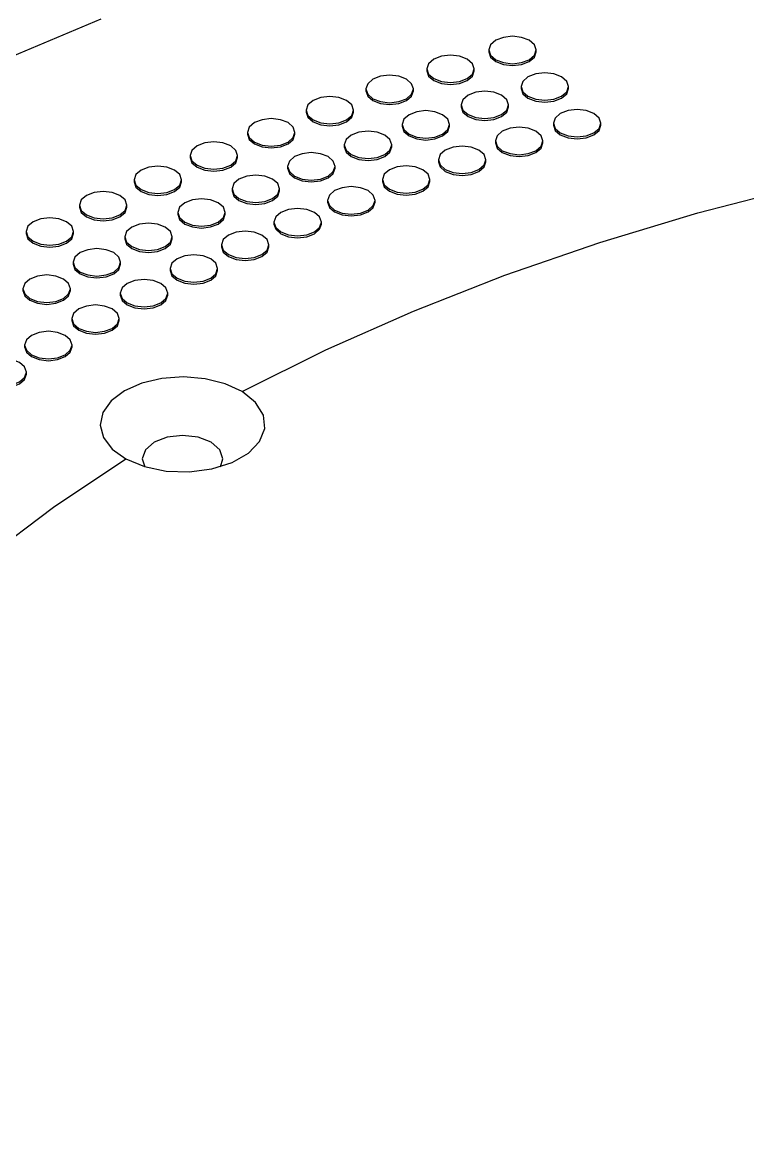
# Model space of a CAD drawing. Header units: millimetres. Extents: x 0 to 841, y 0 to 594.
# Drawn here: x 103.27 to 133.83, y 102.04 to 149.15 of the extents above; entities that cross this region are included whole.
import ezdxf

# ---------------------------------------------------------------- set-up
doc = ezdxf.new("R2010")
doc.units = ezdxf.units.MM

msp = doc.modelspace()

# ---------------------------------------------------------------- linework, layer by layer
at = {"color": 7, "linetype": 'Continuous', "lineweight": 25}
for p, q in [((122.91945, 147.98396), (122.91945, 147.9023)), ((124.91945, 147.9023), (124.91945, 147.98396)), ((120.30971, 147.18627), (120.30971, 147.10461)), ((122.30971, 147.10461), (122.30971, 147.18627)), ((117.74466, 146.34165), (117.74466, 146.26)), ((119.74466, 146.26), (119.74466, 146.34165)), ((124.28142, 146.44085), (124.28142, 146.3592)), ((126.28142, 146.3592), (126.28142, 146.44085)), ((121.75497, 145.66862), (121.75497, 145.58697)), ((123.75497, 145.58697), (123.75497, 145.66862)), ((115.22684, 145.45094), (115.22684, 145.36929)), ((117.22684, 145.36929), (117.22684, 145.45094)), ((119.27179, 144.85096), (119.27179, 144.76931)), ((121.27179, 144.76931), (121.27179, 144.85096)), ((125.64339, 144.89775), (125.64339, 144.8161)), ((127.64339, 144.8161), (127.64339, 144.89775)), ((112.75872, 144.51501), (112.75872, 144.43336)), ((114.75872, 144.43336), (114.75872, 144.51501)), ((123.20023, 144.15098), (123.20023, 144.06933)), ((125.20023, 144.06933), (125.20023, 144.15098)), ((116.83432, 143.98868), (116.83432, 143.90702)), ((118.83432, 143.90702), (118.83432, 143.98868)), ((110.34274, 143.53479), (110.34274, 143.45314)), ((112.34274, 143.45314), (112.34274, 143.53479)), ((120.79891, 143.36028), (120.79891, 143.27862)), ((122.79891, 143.27862), (122.79891, 143.36028)), ((114.44497, 143.08262), (114.44497, 143.00097)), ((116.44497, 143.00097), (116.44497, 143.08262)), ((107.98129, 142.51124), (107.98129, 142.42959)), ((109.98129, 142.42959), (109.98129, 142.51124)), ((118.4418, 142.52642), (118.4418, 142.44476)), ((120.4418, 142.44476), (120.4418, 142.52642)), ((112.1061, 142.13368), (112.1061, 142.05203)), ((114.1061, 142.05203), (114.1061, 142.13368)), ((105.6767, 141.44538), (105.6767, 141.36373)), ((107.6767, 141.36373), (107.6767, 141.44538)), ((116.13122, 141.65023), (116.13122, 141.56858)), ((118.13122, 141.56858), (118.13122, 141.65023)), ((109.82001, 141.1428), (109.82001, 141.06115)), ((111.82001, 141.06115), (111.82001, 141.1428)), ((113.86945, 140.73258), (113.86945, 140.65092)), ((115.86945, 140.65092), (115.86945, 140.73258)), ((103.43124, 140.33826), (103.43124, 140.2566)), ((105.43124, 140.2566), (105.43124, 140.33826)), ((107.58897, 140.11096), (107.58897, 140.0293)), ((109.58897, 140.0293), (109.58897, 140.11096)), ((111.65873, 139.77436), (111.65873, 139.69271)), ((113.65873, 139.69271), (113.65873, 139.77436)), ((105.41518, 139.03917), (105.41518, 138.95751)), ((107.41518, 138.95751), (107.41518, 139.03917)), ((109.50124, 138.77654), (109.50124, 138.69488)), ((111.50124, 138.69488), (111.50124, 138.77654)), ((103.30077, 137.92849), (103.30077, 137.84683)), ((105.30077, 137.84683), (105.30077, 137.92849)), ((107.39911, 137.74008), (107.39911, 137.65842)), ((109.39911, 137.65842), (109.39911, 137.74008)), ((105.35441, 136.66601), (105.35441, 136.58436)), ((107.35441, 136.58436), (107.35441, 136.66601)), ((103.36916, 135.5554), (103.36916, 135.47375)), ((105.36916, 135.47375), (105.36916, 135.5554)), ((103.44532, 134.32769), (103.44532, 134.40934))]:
    msp.add_line(p, q, dxfattribs=at)
at = {"color": 7, "linetype": 'Continuous', "lineweight": 25, "flags": 128}
for points in [[(61.61103, 100.62558), (61.816, 103.48645), (62.25477, 106.33854), (62.92637, 109.17549), (63.82929, 111.99096), (64.96151, 114.77868), (66.32053, 117.53242), (67.90329, 120.24604), (69.70627, 122.91348), (71.72544, 125.52879), (73.95631, 128.08614), (76.39389, 130.57981), (79.03274, 133.00425), (81.86698, 135.35405), (84.89027, 137.62395), (88.09588, 139.8089), (91.47666, 141.90403), (95.02505, 143.90464), (98.73314, 145.80629), (102.59265, 147.60473), (106.59498, 149.29594)], [(123.21234, 147.57575), (123.53676, 147.45061), (123.91945, 147.40667), (124.30213, 147.45061), (124.62655, 147.57575), (124.84333, 147.76304), (124.91945, 147.98396), (124.84333, 148.20487), (124.62655, 148.39216), (124.30213, 148.5173), (123.91945, 148.56124), (123.53676, 148.5173), (123.21234, 148.39216), (122.99557, 148.20487), (122.91945, 147.98396), (122.99557, 147.76304), (123.21234, 147.57575)], [(120.6026, 146.77806), (120.92703, 146.65292), (121.30971, 146.60898), (121.69239, 146.65292), (122.01682, 146.77806), (122.23359, 146.96535), (122.30971, 147.18627), (122.23359, 147.40719), (122.01682, 147.59447), (121.69239, 147.71961), (121.30971, 147.76356), (120.92703, 147.71961), (120.6026, 147.59447), (120.38583, 147.40719), (120.30971, 147.18627), (120.38583, 146.96535), (120.6026, 146.77806)], [(122.91945, 147.9023), (122.99557, 147.68138), (123.21234, 147.4941)], [(123.21234, 147.4941), (123.53676, 147.36896), (123.91945, 147.32501), (124.30213, 147.36896), (124.62655, 147.4941), (124.84333, 147.68138), (124.91945, 147.9023)], [(120.30971, 147.10461), (120.38583, 146.8837), (120.6026, 146.69641)], [(120.6026, 146.69641), (120.92703, 146.57127), (121.30971, 146.52733), (121.69239, 146.57127), (122.01682, 146.69641), (122.23359, 146.8837), (122.30971, 147.10461)], [(124.57431, 146.03265), (124.89874, 145.90751), (125.28142, 145.86357), (125.6641, 145.90751), (125.98853, 146.03265), (126.2053, 146.21994), (126.28142, 146.44085), (126.2053, 146.66177), (125.98853, 146.84906), (125.6641, 146.9742), (125.28142, 147.01814), (124.89874, 146.9742), (124.57431, 146.84906), (124.35754, 146.66177), (124.28142, 146.44085), (124.35754, 146.21994), (124.57431, 146.03265)], [(118.03756, 145.93345), (118.36198, 145.80831), (118.74466, 145.76436), (119.12735, 145.80831), (119.45177, 145.93345), (119.66854, 146.12073), (119.74466, 146.34165), (119.66854, 146.56257), (119.45177, 146.74986), (119.12735, 146.875), (118.74466, 146.91894), (118.36198, 146.875), (118.03756, 146.74986), (117.82078, 146.56257), (117.74466, 146.34165), (117.82078, 146.12073), (118.03756, 145.93345)], [(117.74466, 146.26), (117.82078, 146.03908), (118.03756, 145.85179)], [(118.03756, 145.85179), (118.36198, 145.72665), (118.74466, 145.68271), (119.12735, 145.72665), (119.45177, 145.85179), (119.66854, 146.03908), (119.74466, 146.26)], [(122.04786, 145.26042), (122.37229, 145.13528), (122.75497, 145.09134), (123.13765, 145.13528), (123.46208, 145.26042), (123.67885, 145.44771), (123.75497, 145.66862), (123.67885, 145.88954), (123.46208, 146.07683), (123.13765, 146.20197), (122.75497, 146.24591), (122.37229, 146.20197), (122.04786, 146.07683), (121.83109, 145.88954), (121.75497, 145.66862), (121.83109, 145.44771), (122.04786, 145.26042)], [(124.28142, 146.3592), (124.35754, 146.13828), (124.57431, 145.951)], [(124.57431, 145.951), (124.89874, 145.82586), (125.28142, 145.78191), (125.6641, 145.82586), (125.98853, 145.951), (126.2053, 146.13828), (126.28142, 146.3592)], [(112.53231, 133.59353), (116.05512, 135.35185), (119.74918, 136.98885), (123.60199, 138.49899), (127.60048, 139.87716), (131.73111, 141.11867), (135.97988, 142.21934), (140.33239, 143.17542), (144.77389, 143.98367), (149.28934, 144.64136), (153.86342, 145.14626), (158.48065, 145.49666), (163.12537, 145.69137)], [(115.51973, 145.04274), (115.84415, 144.9176), (116.22684, 144.87365), (116.60952, 144.9176), (116.93394, 145.04274), (117.15072, 145.23002), (117.22684, 145.45094), (117.15072, 145.67186), (116.93394, 145.85914), (116.60952, 145.98428), (116.22684, 146.02823), (115.84415, 145.98428), (115.51973, 145.85914), (115.30296, 145.67186), (115.22684, 145.45094), (115.30296, 145.23002), (115.51973, 145.04274)], [(121.75497, 145.58697), (121.83109, 145.36605), (122.04786, 145.17877)], [(122.04786, 145.17877), (122.37229, 145.05363), (122.75497, 145.00968), (123.13765, 145.05363), (123.46208, 145.17877), (123.67885, 145.36605), (123.75497, 145.58697)], [(115.22684, 145.36929), (115.30296, 145.14837), (115.51973, 144.96108)], [(115.51973, 144.96108), (115.84415, 144.83594), (116.22684, 144.792), (116.60952, 144.83594), (116.93394, 144.96108), (117.15072, 145.14837), (117.22684, 145.36929)], [(119.56468, 144.44276), (119.8891, 144.31762), (120.27179, 144.27368), (120.65447, 144.31762), (120.97889, 144.44276), (121.19567, 144.63005), (121.27179, 144.85096), (121.19567, 145.07188), (120.97889, 145.25917), (120.65447, 145.38431), (120.27179, 145.42825), (119.8891, 145.38431), (119.56468, 145.25917), (119.34791, 145.07188), (119.27179, 144.85096), (119.34791, 144.63005), (119.56468, 144.44276)], [(125.93628, 144.48955), (126.26071, 144.36441), (126.64339, 144.32047), (127.02607, 144.36441), (127.3505, 144.48955), (127.56727, 144.67683), (127.64339, 144.89775), (127.56727, 145.11867), (127.3505, 145.30596), (127.02607, 145.4311), (126.64339, 145.47504), (126.26071, 145.4311), (125.93628, 145.30596), (125.71951, 145.11867), (125.64339, 144.89775), (125.71951, 144.67683), (125.93628, 144.48955)], [(113.05161, 144.10681), (113.37603, 143.98167), (113.75872, 143.93772), (114.1414, 143.98167), (114.46582, 144.10681), (114.6826, 144.29409), (114.75872, 144.51501), (114.6826, 144.73593), (114.46582, 144.92322), (114.1414, 145.04836), (113.75872, 145.0923), (113.37603, 145.04836), (113.05161, 144.92322), (112.83484, 144.73593), (112.75872, 144.51501), (112.83484, 144.29409), (113.05161, 144.10681)], [(119.27179, 144.76931), (119.34791, 144.54839), (119.56468, 144.36111)], [(119.56468, 144.36111), (119.8891, 144.23597), (120.27179, 144.19202), (120.65447, 144.23597), (120.97889, 144.36111), (121.19567, 144.54839), (121.27179, 144.76931)], [(123.49312, 143.74278), (123.81755, 143.61764), (124.20023, 143.57369), (124.58292, 143.61764), (124.90734, 143.74278), (125.12411, 143.93006), (125.20023, 144.15098), (125.12411, 144.3719), (124.90734, 144.55919), (124.58292, 144.68433), (124.20023, 144.72827), (123.81755, 144.68433), (123.49312, 144.55919), (123.27635, 144.3719), (123.20023, 144.15098), (123.27635, 143.93006), (123.49312, 143.74278)], [(125.64339, 144.8161), (125.71951, 144.59518), (125.93628, 144.40789)], [(125.93628, 144.40789), (126.26071, 144.28275), (126.64339, 144.23881), (127.02607, 144.28275), (127.3505, 144.40789), (127.56727, 144.59518), (127.64339, 144.8161)], [(112.75872, 144.43336), (112.83484, 144.21244), (113.05161, 144.02515)], [(113.05161, 144.02515), (113.37603, 143.90001), (113.75872, 143.85607), (114.1414, 143.90001), (114.46582, 144.02515), (114.6826, 144.21244), (114.75872, 144.43336)], [(117.12721, 143.58047), (117.45163, 143.45533), (117.83432, 143.41139), (118.217, 143.45533), (118.54142, 143.58047), (118.7582, 143.76776), (118.83432, 143.98868), (118.7582, 144.2096), (118.54142, 144.39688), (118.217, 144.52202), (117.83432, 144.56597), (117.45163, 144.52202), (117.12721, 144.39688), (116.91044, 144.2096), (116.83432, 143.98868), (116.91044, 143.76776), (117.12721, 143.58047)], [(110.63563, 143.12659), (110.96006, 143.00145), (111.34274, 142.9575), (111.72542, 143.00145), (112.04985, 143.12659), (112.26662, 143.31387), (112.34274, 143.53479), (112.26662, 143.75571), (112.04985, 143.94299), (111.72542, 144.06813), (111.34274, 144.11208), (110.96006, 144.06813), (110.63563, 143.94299), (110.41886, 143.75571), (110.34274, 143.53479), (110.41886, 143.31387), (110.63563, 143.12659)], [(116.83432, 143.90702), (116.91044, 143.68611), (117.12721, 143.49882)], [(117.12721, 143.49882), (117.45163, 143.37368), (117.83432, 143.32974), (118.217, 143.37368), (118.54142, 143.49882), (118.7582, 143.68611), (118.83432, 143.90702)], [(121.0918, 142.95207), (121.41623, 142.82693), (121.79891, 142.78299), (122.18159, 142.82693), (122.50602, 142.95207), (122.72279, 143.13936), (122.79891, 143.36028), (122.72279, 143.5812), (122.50602, 143.76848), (122.18159, 143.89362), (121.79891, 143.93756), (121.41623, 143.89362), (121.0918, 143.76848), (120.87503, 143.5812), (120.79891, 143.36028), (120.87503, 143.13936), (121.0918, 142.95207)], [(123.20023, 144.06933), (123.27635, 143.84841), (123.49312, 143.66112)], [(123.49312, 143.66112), (123.81755, 143.53598), (124.20023, 143.49204), (124.58292, 143.53598), (124.90734, 143.66112), (125.12411, 143.84841), (125.20023, 144.06933)], [(110.34274, 143.45314), (110.41886, 143.23222), (110.63563, 143.04493)], [(110.63563, 143.04493), (110.96006, 142.91979), (111.34274, 142.87585), (111.72542, 142.91979), (112.04985, 143.04493), (112.26662, 143.23222), (112.34274, 143.45314)], [(114.73786, 142.67442), (115.06228, 142.54928), (115.44497, 142.50533), (115.82765, 142.54928), (116.15207, 142.67442), (116.36885, 142.8617), (116.44497, 143.08262), (116.36885, 143.30354), (116.15207, 143.49082), (115.82765, 143.61597), (115.44497, 143.65991), (115.06228, 143.61597), (114.73786, 143.49082), (114.52109, 143.30354), (114.44497, 143.08262), (114.52109, 142.8617), (114.73786, 142.67442)], [(120.79891, 143.27862), (120.87503, 143.0577), (121.0918, 142.87042)], [(121.0918, 142.87042), (121.41623, 142.74528), (121.79891, 142.70133), (122.18159, 142.74528), (122.50602, 142.87042), (122.72279, 143.0577), (122.79891, 143.27862)], [(108.27419, 142.10304), (108.59861, 141.9779), (108.98129, 141.93396), (109.36398, 141.9779), (109.6884, 142.10304), (109.90517, 142.29033), (109.98129, 142.51124), (109.90517, 142.73216), (109.6884, 142.91945), (109.36398, 143.04459), (108.98129, 143.08853), (108.59861, 143.04459), (108.27419, 142.91945), (108.05741, 142.73216), (107.98129, 142.51124), (108.05741, 142.29033), (108.27419, 142.10304)], [(114.44497, 143.00097), (114.52109, 142.78005), (114.73786, 142.59276)], [(114.73786, 142.59276), (115.06228, 142.46762), (115.44497, 142.42368), (115.82765, 142.46762), (116.15207, 142.59276), (116.36885, 142.78005), (116.44497, 143.00097)], [(118.73469, 142.11821), (119.05911, 141.99307), (119.4418, 141.94913), (119.82448, 141.99307), (120.1489, 142.11821), (120.36568, 142.3055), (120.4418, 142.52642), (120.36568, 142.74734), (120.1489, 142.93462), (119.82448, 143.05976), (119.4418, 143.10371), (119.05911, 143.05976), (118.73469, 142.93462), (118.51792, 142.74734), (118.4418, 142.52642), (118.51792, 142.3055), (118.73469, 142.11821)], [(107.98129, 142.42959), (108.05741, 142.20867), (108.27419, 142.02139)], [(108.27419, 142.02139), (108.59861, 141.89625), (108.98129, 141.8523), (109.36398, 141.89625), (109.6884, 142.02139), (109.90517, 142.20867), (109.98129, 142.42959)], [(112.39899, 141.72548), (112.72341, 141.60034), (113.1061, 141.5564), (113.48878, 141.60034), (113.8132, 141.72548), (114.02998, 141.91276), (114.1061, 142.13368), (114.02998, 142.3546), (113.8132, 142.54189), (113.48878, 142.66703), (113.1061, 142.71097), (112.72341, 142.66703), (112.39899, 142.54189), (112.18222, 142.3546), (112.1061, 142.13368), (112.18222, 141.91276), (112.39899, 141.72548)], [(118.4418, 142.44476), (118.51792, 142.22385), (118.73469, 142.03656)], [(118.73469, 142.03656), (119.05911, 141.91142), (119.4418, 141.86748), (119.82448, 141.91142), (120.1489, 142.03656), (120.36568, 142.22385), (120.4418, 142.44476)], [(105.96959, 141.03718), (106.29402, 140.91204), (106.6767, 140.86809), (107.05938, 140.91204), (107.38381, 141.03718), (107.60058, 141.22446), (107.6767, 141.44538), (107.60058, 141.6663), (107.38381, 141.85359), (107.05938, 141.97873), (106.6767, 142.02267), (106.29402, 141.97873), (105.96959, 141.85359), (105.75282, 141.6663), (105.6767, 141.44538), (105.75282, 141.22446), (105.96959, 141.03718)], [(112.1061, 142.05203), (112.18222, 141.83111), (112.39899, 141.64383)], [(112.39899, 141.64383), (112.72341, 141.51869), (113.1061, 141.47474), (113.48878, 141.51869), (113.8132, 141.64383), (114.02998, 141.83111), (114.1061, 142.05203)], [(116.42411, 141.24203), (116.74853, 141.11689), (117.13122, 141.07294), (117.5139, 141.11689), (117.83832, 141.24203), (118.0551, 141.42931), (118.13122, 141.65023), (118.0551, 141.87115), (117.83832, 142.05843), (117.5139, 142.18357), (117.13122, 142.22752), (116.74853, 142.18357), (116.42411, 142.05843), (116.20734, 141.87115), (116.13122, 141.65023), (116.20734, 141.42931), (116.42411, 141.24203)], [(105.6767, 141.36373), (105.75282, 141.14281), (105.96959, 140.95552)], [(105.96959, 140.95552), (106.29402, 140.83038), (106.6767, 140.78644), (107.05938, 140.83038), (107.38381, 140.95552), (107.60058, 141.14281), (107.6767, 141.36373)], [(110.11291, 140.7346), (110.43733, 140.60946), (110.82001, 140.56552), (111.2027, 140.60946), (111.52712, 140.7346), (111.74389, 140.92189), (111.82001, 141.1428), (111.74389, 141.36372), (111.52712, 141.55101), (111.2027, 141.67615), (110.82001, 141.72009), (110.43733, 141.67615), (110.11291, 141.55101), (109.89613, 141.36372), (109.82001, 141.1428), (109.89613, 140.92189), (110.11291, 140.7346)], [(116.13122, 141.56858), (116.20734, 141.34766), (116.42411, 141.16037)], [(116.42411, 141.16037), (116.74853, 141.03523), (117.13122, 140.99129), (117.5139, 141.03523), (117.83832, 141.16037), (118.0551, 141.34766), (118.13122, 141.56858)], [(103.72413, 139.93005), (104.04856, 139.80491), (104.43124, 139.76097), (104.81392, 139.80491), (105.13835, 139.93005), (105.35512, 140.11734), (105.43124, 140.33826), (105.35512, 140.55918), (105.13835, 140.74646), (104.81392, 140.8716), (104.43124, 140.91555), (104.04856, 140.8716), (103.72413, 140.74646), (103.50736, 140.55918), (103.43124, 140.33826), (103.50736, 140.11734), (103.72413, 139.93005)], [(109.82001, 141.06115), (109.89613, 140.84023), (110.11291, 140.65295)], [(110.11291, 140.65295), (110.43733, 140.52781), (110.82001, 140.48386), (111.2027, 140.52781), (111.52712, 140.65295), (111.74389, 140.84023), (111.82001, 141.06115)], [(114.16235, 140.32437), (114.48677, 140.19923), (114.86945, 140.15529), (115.25214, 140.19923), (115.57656, 140.32437), (115.79333, 140.51166), (115.86945, 140.73258), (115.79333, 140.9535), (115.57656, 141.14078), (115.25214, 141.26592), (114.86945, 141.30986), (114.48677, 141.26592), (114.16235, 141.14078), (113.94557, 140.9535), (113.86945, 140.73258), (113.94557, 140.51166), (114.16235, 140.32437)], [(107.88187, 139.70275), (108.20629, 139.57761), (108.58897, 139.53367), (108.97166, 139.57761), (109.29608, 139.70275), (109.51285, 139.89004), (109.58897, 140.11096), (109.51285, 140.33188), (109.29608, 140.51916), (108.97166, 140.6443), (108.58897, 140.68825), (108.20629, 140.6443), (107.88187, 140.51916), (107.66509, 140.33188), (107.58897, 140.11096), (107.66509, 139.89004), (107.88187, 139.70275)], [(113.86945, 140.65092), (113.94557, 140.43), (114.16235, 140.24272)], [(114.16235, 140.24272), (114.48677, 140.11758), (114.86945, 140.07363), (115.25214, 140.11758), (115.57656, 140.24272), (115.79333, 140.43), (115.86945, 140.65092)], [(103.43124, 140.2566), (103.50736, 140.03568), (103.72413, 139.8484)], [(103.72413, 139.8484), (104.04856, 139.72326), (104.43124, 139.67932), (104.81392, 139.72326), (105.13835, 139.8484), (105.35512, 140.03568), (105.43124, 140.2566)], [(107.58897, 140.0293), (107.66509, 139.80839), (107.88187, 139.6211)], [(107.88187, 139.6211), (108.20629, 139.49596), (108.58897, 139.45202), (108.97166, 139.49596), (109.29608, 139.6211), (109.51285, 139.80839), (109.58897, 140.0293)], [(111.95163, 139.36616), (112.27605, 139.24102), (112.65873, 139.19708), (113.04142, 139.24102), (113.36584, 139.36616), (113.58261, 139.55344), (113.65873, 139.77436), (113.58261, 139.99528), (113.36584, 140.18257), (113.04142, 140.30771), (112.65873, 140.35165), (112.27605, 140.30771), (111.95163, 140.18257), (111.73485, 139.99528), (111.65873, 139.77436), (111.73485, 139.55344), (111.95163, 139.36616)], [(105.70807, 138.63096), (106.03249, 138.50582), (106.41518, 138.46188), (106.79786, 138.50582), (107.12228, 138.63096), (107.33905, 138.81825), (107.41518, 139.03917), (107.33905, 139.26009), (107.12228, 139.44737), (106.79786, 139.57251), (106.41518, 139.61646), (106.03249, 139.57251), (105.70807, 139.44737), (105.4913, 139.26009), (105.41518, 139.03917), (105.4913, 138.81825), (105.70807, 138.63096)], [(111.65873, 139.69271), (111.73485, 139.47179), (111.95163, 139.28451)], [(111.95163, 139.28451), (112.27605, 139.15936), (112.65873, 139.11542), (113.04142, 139.15936), (113.36584, 139.28451), (113.58261, 139.47179), (113.65873, 139.69271)], [(109.79414, 138.36833), (110.11856, 138.24319), (110.50124, 138.19925), (110.88393, 138.24319), (111.20835, 138.36833), (111.42512, 138.55562), (111.50124, 138.77654), (111.42512, 138.99745), (111.20835, 139.18474), (110.88393, 139.30988), (110.50124, 139.35382), (110.11856, 139.30988), (109.79414, 139.18474), (109.57736, 138.99745), (109.50124, 138.77654), (109.57736, 138.55562), (109.79414, 138.36833)], [(103.59366, 137.52028), (103.91808, 137.39514), (104.30077, 137.3512), (104.68345, 137.39514), (105.00788, 137.52028), (105.22465, 137.70757), (105.30077, 137.92849), (105.22465, 138.14941), (105.00788, 138.33669), (104.68345, 138.46183), (104.30077, 138.50578), (103.91808, 138.46183), (103.59366, 138.33669), (103.37689, 138.14941), (103.30077, 137.92849), (103.37689, 137.70757), (103.59366, 137.52028)], [(105.41518, 138.95751), (105.4913, 138.7366), (105.70807, 138.54931)], [(105.70807, 138.54931), (106.03249, 138.42417), (106.41518, 138.38023), (106.79786, 138.42417), (107.12228, 138.54931), (107.33905, 138.7366), (107.41518, 138.95751)], [(109.50124, 138.69488), (109.57736, 138.47396), (109.79414, 138.28668)], [(109.79414, 138.28668), (110.11856, 138.16154), (110.50124, 138.11759), (110.88393, 138.16154), (111.20835, 138.28668), (111.42512, 138.47396), (111.50124, 138.69488)], [(107.692, 137.33187), (108.01643, 137.20673), (108.39911, 137.16279), (108.78179, 137.20673), (109.10622, 137.33187), (109.32299, 137.51916), (109.39911, 137.74008), (109.32299, 137.961), (109.10622, 138.14828), (108.78179, 138.27342), (108.39911, 138.31737), (108.01643, 138.27342), (107.692, 138.14828), (107.47523, 137.961), (107.39911, 137.74008), (107.47523, 137.51916), (107.692, 137.33187)], [(103.30077, 137.84683), (103.37689, 137.62592), (103.59366, 137.43863)], [(103.59366, 137.43863), (103.91808, 137.31349), (104.30077, 137.26955), (104.68345, 137.31349), (105.00788, 137.43863), (105.22465, 137.62592), (105.30077, 137.84683)], [(107.39911, 137.65842), (107.47523, 137.43751), (107.692, 137.25022)], [(107.692, 137.25022), (108.01643, 137.12508), (108.39911, 137.08114), (108.78179, 137.12508), (109.10622, 137.25022), (109.32299, 137.43751), (109.39911, 137.65842)], [(105.6473, 136.25781), (105.97173, 136.13267), (106.35441, 136.08873), (106.73709, 136.13267), (107.06152, 136.25781), (107.27829, 136.4451), (107.35441, 136.66601), (107.27829, 136.88693), (107.06152, 137.07422), (106.73709, 137.19936), (106.35441, 137.2433), (105.97173, 137.19936), (105.6473, 137.07422), (105.43053, 136.88693), (105.35441, 136.66601), (105.43053, 136.4451), (105.6473, 136.25781)], [(105.35441, 136.58436), (105.43053, 136.36344), (105.6473, 136.17616)], [(105.6473, 136.17616), (105.97173, 136.05102), (106.35441, 136.00707), (106.73709, 136.05102), (107.06152, 136.17616), (107.27829, 136.36344), (107.35441, 136.58436)], [(103.66205, 135.1472), (103.98647, 135.02206), (104.36916, 134.97812), (104.75184, 135.02206), (105.07627, 135.1472), (105.29304, 135.33449), (105.36916, 135.5554), (105.29304, 135.77632), (105.07627, 135.96361), (104.75184, 136.08875), (104.36916, 136.13269), (103.98647, 136.08875), (103.66205, 135.96361), (103.44528, 135.77632), (103.36916, 135.5554), (103.44528, 135.33449), (103.66205, 135.1472)], [(103.36916, 135.47375), (103.44528, 135.25283), (103.66205, 135.06555)], [(103.66205, 135.06555), (103.98647, 134.94041), (104.36916, 134.89646), (104.75184, 134.94041), (105.07627, 135.06555), (105.29304, 135.25283), (105.36916, 135.47375)], [(101.73821, 134.00114), (102.06263, 133.876), (102.44532, 133.83205), (102.828, 133.876), (103.15242, 134.00114), (103.3692, 134.18842), (103.44532, 134.40934), (103.3692, 134.63026), (103.15242, 134.81755), (102.828, 134.94269), (102.44532, 134.98663), (102.06263, 134.94269), (101.73821, 134.81755), (101.52144, 134.63026), (101.44532, 134.40934), (101.52144, 134.18842), (101.73821, 134.00114)], [(101.73821, 133.91948), (102.06263, 133.79434), (102.44532, 133.7504), (102.828, 133.79434), (103.15242, 133.91948), (103.3692, 134.10677), (103.44532, 134.32769)], [(112.53231, 133.59353), (111.81504, 133.92454), (110.97248, 134.13535), (110.06364, 134.21119), (109.15217, 134.14675), (108.30189, 133.94654), (107.57235, 133.62459), (107.01465, 133.20343), (106.66784, 132.71258), (106.55622, 132.18639), (106.68759, 131.66173), (107.05275, 131.17533), (107.62614, 130.76126)], [(107.62614, 130.76126), (108.41732, 130.4332), (109.33528, 130.24502), (110.30767, 130.21154), (111.25786, 130.3354), (112.11098, 130.60685), (112.79978, 131.00449), (113.27, 131.49698), (113.48456, 132.04552), (113.42657, 132.60687), (113.10059, 133.13679), (112.53231, 133.59353)], [(111.62553, 130.43044), (111.72601, 130.76284), (111.59661, 131.1384), (111.22809, 131.45679), (110.67657, 131.66953), (110.02601, 131.74423), (109.37545, 131.66953), (108.82393, 131.45679), (108.45542, 131.1384), (108.32601, 130.76284), (108.42649, 130.43044)], [(86.66981, 101.55451), (87.00709, 104.23585), (87.61406, 106.90132), (88.48867, 109.54188), (89.62795, 112.14859), (91.02804, 114.71262), (92.68419, 117.22527), (94.5908, 119.67803), (96.74141, 122.06259), (99.12872, 124.37087), (101.74464, 126.59505), (104.58032, 128.72759), (107.62614, 130.76126)]]:
    msp.add_lwpolyline(points, dxfattribs=at)

doc.saveas('drawing.dxf')
